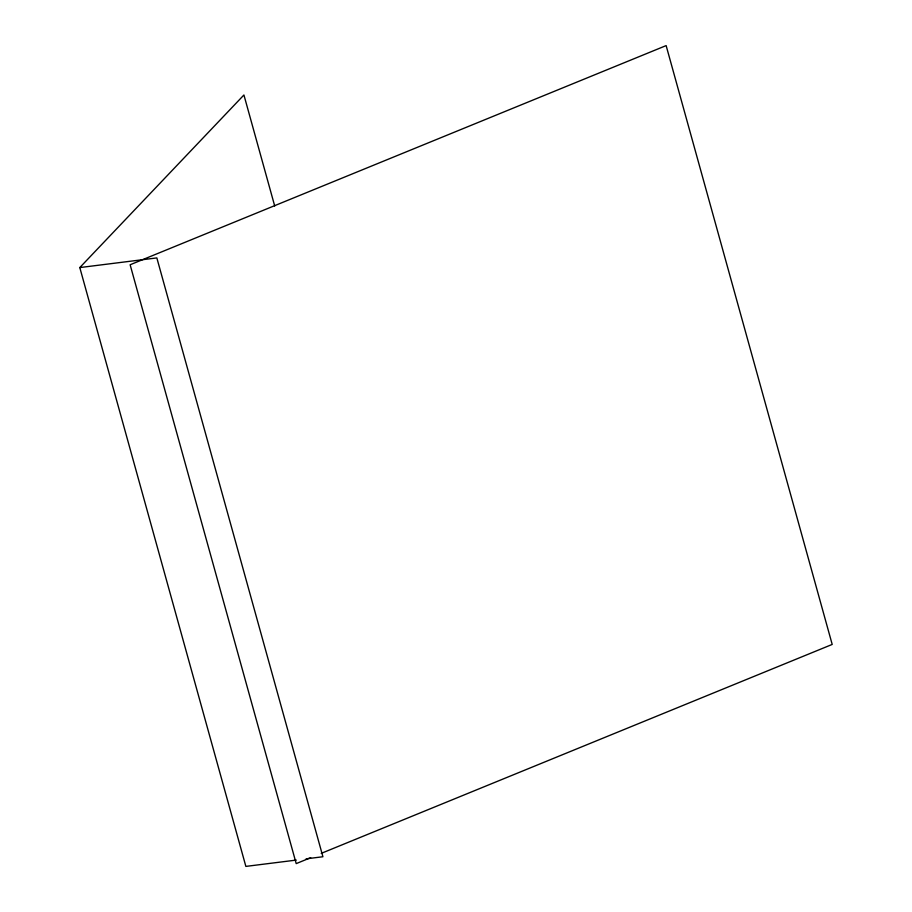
<?xml version="1.0" encoding="UTF-8"?>
<svg xmlns="http://www.w3.org/2000/svg" width="912" height="912" viewBox="0 0 912 912"><rect width="100%" height="100%" fill="white"/><g stroke="black" fill="none" stroke-linecap="round" stroke-linejoin="round"><path stroke-width="1.37" d="M296.297 860.084L245.864 866.4L79.8 267.569L243.926 94.985L274.706 205.987M310.696 857.679L296.206 863.607L130.131 264.765L666.136 45.6L832.2 644.431L321.229 853.37M79.8 267.569L156.841 257.914L322.916 856.744L306.101 858.853"/></g></svg>
